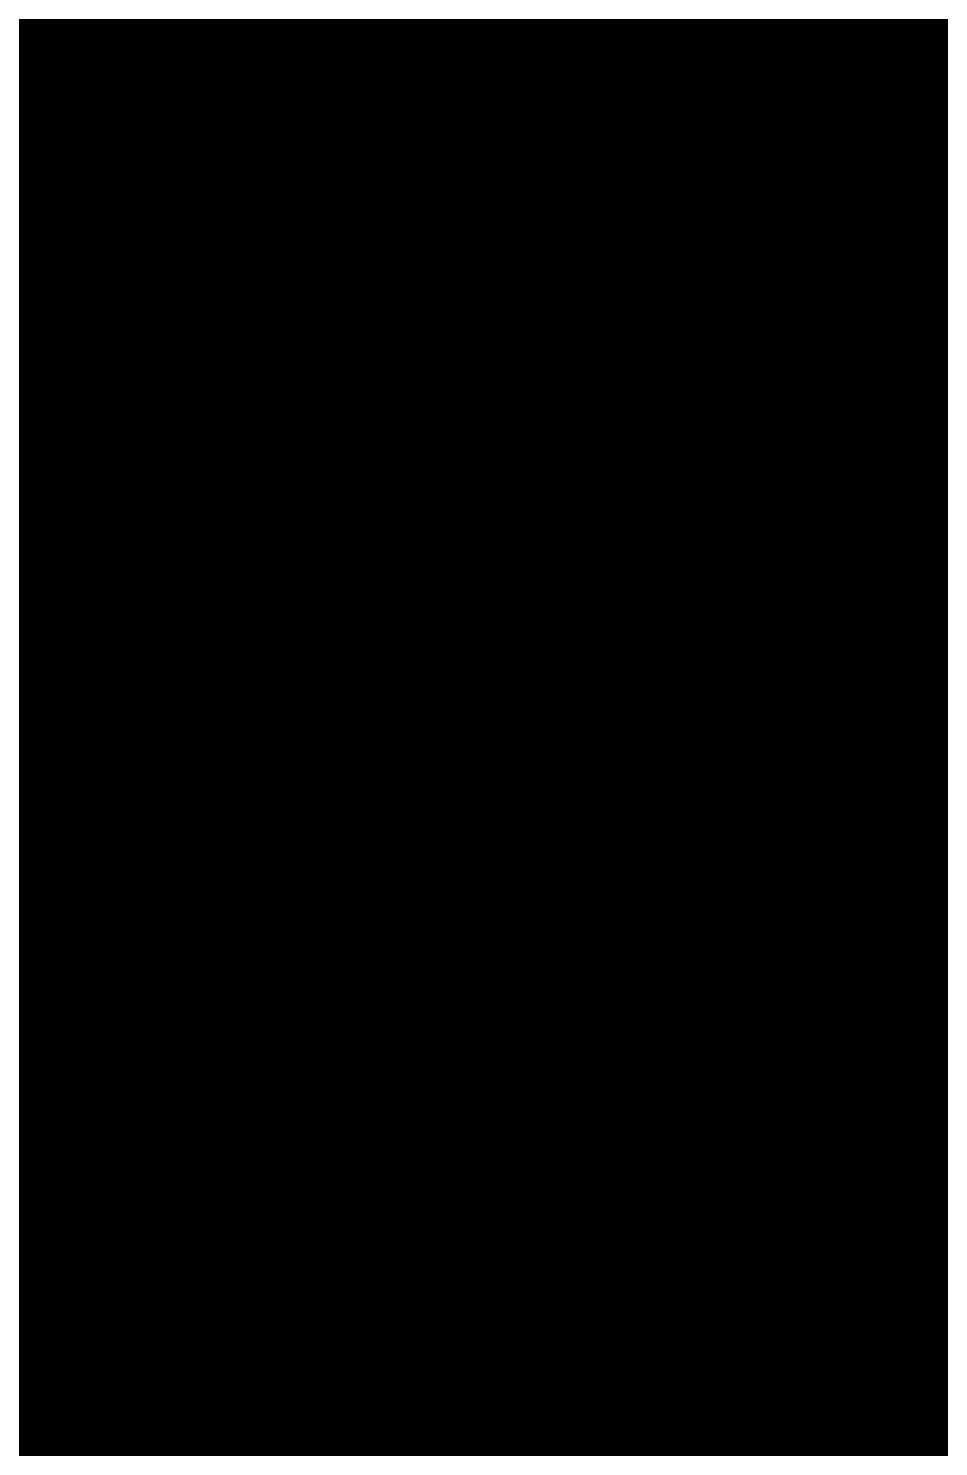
# Model space of a CAD drawing. Header units: metres. Extents: x 1422408 to 2267498, y 3894 to 80428.
# Drawn here: x 2267068.18 to 2267077.97, y 4144.9 to 4160.16 of the extents above; entities that cross this region are included whole.
import ezdxf

# ---------------------------------------------------------------- set-up
doc = ezdxf.new("R2010")
doc.units = ezdxf.units.M
doc.header["$LTSCALE"] = 3.5
doc.header["$MEASUREMENT"] = 0
for name, pattern in [('CENTER', [2, 1.25, -0.25, 0.25, -0.25]), ('DOT2', [0.125, 0, -0.125]), ('HIDDEN', [0.375, 0.25, -0.125]), ('PHANTOM2', [1.25, 0.625, -0.125, 0.125, -0.125, 0.125, -0.125])]:
    doc.linetypes.add(name, pattern=pattern)
doc.layers.get('0').update_dxf_attribs({"linetype": 'CONTINUOUS'})
doc.layers.get('DEFPOINTS').update_dxf_attribs({"linetype": 'CONTINUOUS'})
for name, color, linetype in [('COLUMN', 2, 'CONTINUOUS'), ('DOOR', 8, 'CONTINUOUS'), ('ED', 30, 'CONTINUOUS'), ('FURN', 35, 'CONTINUOUS'), ('SECLINE', 2, 'PHANTOM2'), ('STEPS', 233, 'CONTINUOUS'), ('TEXT', 4, 'CONTINUOUS'), ('WALL', 125, 'CONTINUOUS'), ('window', 252, 'CONTINUOUS')]:
    doc.layers.add(name, color=color, linetype=linetype)
doc.layers.add('P', color=250, linetype='CONTINUOUS', lineweight=100)
doc.styles.add('ID', font='GOTHIC.TTF', dxfattribs={"width": 0.85})
doc.styles.add('USA TEXT', font='GOTHIC.TTF')
doc.linetypes.add('ZIGZAG', pattern='A,0.0001,-0.2,[131,ltypeshp.shx,S=0.2,R=0,X=-0.2,Y=0],-0.4,[131,ltypeshp.shx,S=0.2,R=180,X=0.2,Y=0],-0.2', length=0.8001)
doc.dimstyles.new('1-100-ED', dxfattribs={"dimtxt": 350, "dimasz": 100, "dimexe": 0.18, "dimexo": 0.0625, "dimgap": 25, "dimtad": 1, "dimdec": 0, "dimzin": 0, "dimdsep": 46, "dimtxsty": 'USA TEXT', "dimblk": 'ARCHTICK', "dimcen": 0.1, "dimclrd": 252, "dimclre": 9, "dimclrt": 3, "dimadec": 0, "dimazin": 0, "dimtfac": 1, "dimtdec": 0, "dimtofl": 0, "dimtmove": 2, "dimatfit": 3, "dimldrblk": 'ARCHTICK', "dimfxl": 0.18, "dimtolj": 1, "dimtzin": 0, "dimarcsym": 0})
doc.dimstyles.new('1-100-ID', dxfattribs={"dimtxt": 0.3, "dimasz": 0.15, "dimexe": 0.1, "dimexo": 0.06, "dimgap": 0.15, "dimtad": 1, "dimzin": 3, "dimdsep": 46, "dimtxsty": 'ID', "dimblk": 'ARCHTICK', "dimcen": 0, "dimclrd": 252, "dimclre": 252, "dimclrt": 3, "dimadec": 0, "dimazin": 0, "dimtfac": 1, "dimtix": 1, "dimtmove": 2, "dimatfit": 3, "dimldrblk": 'OPEN90', "dimfxl": 0, "dimtolj": 1, "dimtzin": 0, "dimarcsym": 0})

# ---------------------------------------------------------------- blocks, each defined once
blk = doc.blocks.new('1000door.')
at = {"layer": 'DOOR'}
for p, q in [((0, 19), (0, 26)), ((0, 26), (45, 26)), ((0, 19), (19, 0)), ((0, 0), (19, 0)), ((0, 0), (0, -77)), ((64, 6), (45, 26)), ((64, -35), (64, 6)), ((936, 6), (955, 26)), ((936, -35), (936, 6)), ((1000, 26), (955, 26)), ((1000, 19), (981, 0)), ((1000, 0), (981, 0)), ((1000, 26), (1000, 19)), ((1000, 0), (1000, -77)), ((0, -77), (19, -58)), ((19, -77), (19, -58)), ((19, -77), (51, -77)), ((51, -77), (51, -35)), ((51, -35), (64, -35)), ((51, -77), (93, -77)), ((51, -933), (51, -77)), ((93, -77), (93, -933)), ((949, -35), (936, -35)), ((949, -77), (949, -35)), ((981, -77), (949, -77)), ((981, -77), (981, -58)), ((1000, -77), (981, -58)), ((1000, -77), (1000, -77)), ((93, -933), (51, -933))]:
    blk.add_line(p, q, dxfattribs=at)
at = {"layer": 'DOOR', "color": 250, "linetype": 'HIDDEN', "ltscale": 0.5}
blk.add_arc((49, -33), 901, 272.8044, 357.2379, dxfattribs=at)
blk = doc.blocks.new('WINDWO')
at = {"layer": 'WALL'}
for p, q in [((0, 230), (0, 0)), ((1500, 230), (1500, 0))]:
    blk.add_line(p, q, dxfattribs=at)
at = {"layer": 'window', "color": 252}
for p, q in [((51, 230), (0, 230)), ((38, 180), (38, 128)), ((51, 180), (38, 180)), ((38, 179), (38, 128)), ((115, 179), (38, 179)), ((1449, 230), (51, 230)), ((51, 230), (51, 180)), ((115, 179), (115, 147)), ((1385, 179), (1462, 179)), ((1385, 179), (1385, 147)), ((1449, 230), (1449, 180)), ((1449, 230), (1500, 230)), ((1449, 180), (1462, 180)), ((1462, 180), (1462, 128)), ((1462, 179), (1462, 128)), ((38, 128), (0, 128)), ((0, 0), (1500, 0)), ((102, 128), (38, 128)), ((102, 147), (102, 128)), ((102, 147), (115, 147)), ((102, 141), (102, 147)), ((102, 141), (102, 128)), ((115, 141), (102, 141)), ((102, 128), (115, 128)), ((115, 141), (115, 128)), ((1398, 147), (1385, 147)), ((1385, 141), (1398, 141)), ((1385, 141), (1385, 128)), ((1398, 128), (1385, 128)), ((1398, 147), (1398, 128)), ((1398, 141), (1398, 128)), ((1398, 128), (1462, 128)), ((1462, 128), (1500, 128))]:
    blk.add_line(p, q, dxfattribs=at)
at = {"layer": 'window', "color": 250}
for p, q in [((1385, 179), (115, 179)), ((1385, 128), (115, 128))]:
    blk.add_line(p, q, dxfattribs=at)
at = {"layer": 'window', "color": 4}
for p, q in [((1398, 147), (102, 147)), ((1398, 141), (102, 141)), ((1398, 141), (1398, 147))]:
    blk.add_line(p, q, dxfattribs=at)
blk = doc.blocks.new('_ArchTick')
at = {"color": 0, "linetype": 'ByBlock', "const_width": 0.15}
blk.add_lwpolyline([(-0.5, -0.5), (0.5, 0.5)], dxfattribs=at)
blk = doc.blocks.new('*D455')
at = {"layer": 'DEFPOINTS', "color": 0, "transparency": 16777216}
for p in [(2267069.661, 4153.498), (2267066.067, 4153.268), (2267069.661, 4152.033)]:
    blk.add_point(p, dxfattribs=at)
at = {"layer": 'ED', "color": 252, "linetype": 'DOT2', "lineweight": -2, "transparency": 16777216}
for p, q in [((2267069.661, 4153.438), (2267069.661, 4151.933)), ((2267066.067, 4153.208), (2267066.067, 4151.933))]:
    blk.add_line(p, q, dxfattribs=at)
at = {"layer": 'ED', "color": 252, "lineweight": -2, "transparency": 16777216}
blk.add_line((2267066.067, 4152.033), (2267069.661, 4152.033), dxfattribs=at)
at = {"layer": 'ED', "color": 252, "lineweight": -2, "transparency": 16777216, "xscale": 0.15, "yscale": 0.15, "zscale": 0.15, "rotation": 180}
blk.add_blockref('_ArchTick', (2267066.067, 4152.033), dxfattribs=at)
at = {"layer": 'ED', "color": 252, "lineweight": -2, "transparency": 16777216, "xscale": 0.15, "yscale": 0.15, "zscale": 0.15}
blk.add_blockref('_ArchTick', (2267069.661, 4152.033), dxfattribs=at)
at = {"layer": 'ED', "color": 3, "transparency": 16777216, "insert": (2267067.864, 4152.341), "char_height": 0.3, "attachment_point": 5, "style": 'ID'}
blk.add_mtext('\\A1;3.59', dxfattribs=at)
blk = doc.blocks.new('_Open90')
at = {"color": 0, "linetype": 'ByBlock', "lineweight": -2}
for p, q in [((0, 0), (-1, 0)), ((-0.5, 0.5), (0, 0)), ((0, 0), (-0.5, -0.5))]:
    blk.add_line(p, q, dxfattribs=at)
blk = doc.blocks.new('*D456')
at = {"layer": 'DEFPOINTS', "color": 0, "transparency": 16777216}
for p in [(2267069.661, 4153.498), (2267069.891, 4153.498), (2267069.891, 4152.033)]:
    blk.add_point(p, dxfattribs=at)
at = {"layer": 'ED', "color": 252, "linetype": 'DOT2', "lineweight": -2, "transparency": 16777216}
for p, q in [((2267069.661, 4153.438), (2267069.661, 4151.933)), ((2267069.891, 4153.438), (2267069.891, 4151.933))]:
    blk.add_line(p, q, dxfattribs=at)
at = {"layer": 'ED', "color": 252, "lineweight": -2, "transparency": 16777216}
for p, q in [((2267069.661, 4152.033), (2267069.511, 4152.033)), ((2267069.661, 4152.033), (2267069.891, 4152.033)), ((2267069.891, 4152.033), (2267070.041, 4152.033))]:
    blk.add_line(p, q, dxfattribs=at)
at = {"layer": 'ED', "color": 252, "lineweight": -2, "transparency": 16777216, "xscale": 0.15, "yscale": 0.15, "zscale": 0.15}
blk.add_blockref('_ArchTick', (2267069.661, 4152.033), dxfattribs=at)
at = {"layer": 'ED', "color": 252, "lineweight": -2, "transparency": 16777216, "xscale": 0.15, "yscale": 0.15, "zscale": 0.15, "rotation": 180}
blk.add_blockref('_ArchTick', (2267069.891, 4152.033), dxfattribs=at)
at = {"layer": 'ED', "color": 3, "transparency": 16777216, "insert": (2267069.776, 4152.341), "char_height": 0.3, "attachment_point": 5, "style": 'ID'}
blk.add_mtext('\\A1;0.23', dxfattribs=at)
blk = doc.blocks.new('*D457')
at = {"layer": 'DEFPOINTS', "color": 0, "transparency": 16777216}
for p in [(2267069.891, 4153.498), (2267072.691, 4153.268), (2267072.691, 4152.033)]:
    blk.add_point(p, dxfattribs=at)
at = {"layer": 'ED', "color": 252, "linetype": 'DOT2', "lineweight": -2, "transparency": 16777216}
for p, q in [((2267069.891, 4153.438), (2267069.891, 4151.933)), ((2267072.691, 4153.208), (2267072.691, 4151.933))]:
    blk.add_line(p, q, dxfattribs=at)
at = {"layer": 'ED', "color": 252, "lineweight": -2, "transparency": 16777216}
blk.add_line((2267069.891, 4152.033), (2267072.691, 4152.033), dxfattribs=at)
at = {"layer": 'ED', "color": 252, "lineweight": -2, "transparency": 16777216, "xscale": 0.15, "yscale": 0.15, "zscale": 0.15, "rotation": 180}
blk.add_blockref('_ArchTick', (2267069.891, 4152.033), dxfattribs=at)
at = {"layer": 'ED', "color": 252, "lineweight": -2, "transparency": 16777216, "xscale": 0.15, "yscale": 0.15, "zscale": 0.15}
blk.add_blockref('_ArchTick', (2267072.691, 4152.033), dxfattribs=at)
at = {"layer": 'ED', "color": 3, "transparency": 16777216, "insert": (2267071.291, 4152.341), "char_height": 0.3, "attachment_point": 5, "style": 'ID'}
blk.add_mtext('\\A1;2.80', dxfattribs=at)
blk = doc.blocks.new('*D419')
at = {"layer": 'DEFPOINTS', "color": 0, "transparency": 16777216}
for p in [(2267072.691, 4153.498), (2267074.537, 4153.498), (2267072.691, 4153.268)]:
    blk.add_point(p, dxfattribs=at)
at = {"layer": 'ED', "color": 252, "lineweight": -2, "transparency": 16777216}
for p, q in [((2267074.537, 4153.498), (2267074.537, 4153.648)), ((2267074.537, 4153.268), (2267074.537, 4153.498)), ((2267074.537, 4153.268), (2267074.537, 4153.118))]:
    blk.add_line(p, q, dxfattribs=at)
at = {"layer": 'ED', "color": 252, "linetype": 'DOT2', "lineweight": -2, "transparency": 16777216}
for p, q in [((2267072.751, 4153.498), (2267074.637, 4153.498)), ((2267072.751, 4153.268), (2267074.637, 4153.268))]:
    blk.add_line(p, q, dxfattribs=at)
at = {"layer": 'ED', "color": 252, "lineweight": -2, "transparency": 16777216, "xscale": 0.15, "yscale": 0.15, "zscale": 0.15}
for p, rotation in [((2267074.537, 4153.498), 270), ((2267074.537, 4153.268), 90)]:
    blk.add_blockref('_ArchTick', p, dxfattribs=dict(at, rotation=rotation))
at = {"layer": 'ED', "color": 3, "transparency": 16777216, "insert": (2267074.229, 4153.383), "char_height": 0.3, "attachment_point": 5, "rotation": 90, "style": 'ID'}
blk.add_mtext('\\A1;0.23', dxfattribs=at)
blk = doc.blocks.new('*D420')
at = {"layer": 'DEFPOINTS', "color": 0, "transparency": 16777216}
for p in [(2267072.691, 4155.975), (2267074.537, 4155.975), (2267072.691, 4153.498)]:
    blk.add_point(p, dxfattribs=at)
at = {"layer": 'ED', "color": 252, "linetype": 'DOT2', "lineweight": -2, "transparency": 16777216}
for p, q in [((2267072.751, 4155.975), (2267074.637, 4155.975)), ((2267072.751, 4153.498), (2267074.637, 4153.498))]:
    blk.add_line(p, q, dxfattribs=at)
at = {"layer": 'ED', "color": 252, "lineweight": -2, "transparency": 16777216}
blk.add_line((2267074.537, 4153.498), (2267074.537, 4155.975), dxfattribs=at)
at = {"layer": 'ED', "color": 252, "lineweight": -2, "transparency": 16777216, "xscale": 0.15, "yscale": 0.15, "zscale": 0.15}
for p, rotation in [((2267074.537, 4155.975), 90), ((2267074.537, 4153.498), 270)]:
    blk.add_blockref('_ArchTick', p, dxfattribs=dict(at, rotation=rotation))
at = {"layer": 'ED', "color": 3, "transparency": 16777216, "insert": (2267074.229, 4154.737), "char_height": 0.3, "attachment_point": 5, "rotation": 90, "style": 'ID'}
blk.add_mtext('\\A1;2.48', dxfattribs=at)
blk = doc.blocks.new('*D421')
at = {"layer": 'DEFPOINTS', "color": 0, "transparency": 16777216}
for p in [(2267072.691, 4156.205), (2267074.537, 4156.205), (2267072.691, 4155.975)]:
    blk.add_point(p, dxfattribs=at)
at = {"layer": 'ED', "color": 252, "lineweight": -2, "transparency": 16777216}
for p, q in [((2267074.537, 4156.205), (2267074.537, 4156.355)), ((2267074.537, 4155.975), (2267074.537, 4156.205)), ((2267074.537, 4155.975), (2267074.537, 4155.825))]:
    blk.add_line(p, q, dxfattribs=at)
at = {"layer": 'ED', "color": 252, "linetype": 'DOT2', "lineweight": -2, "transparency": 16777216}
for p, q in [((2267072.751, 4156.205), (2267074.637, 4156.205)), ((2267072.751, 4155.975), (2267074.637, 4155.975))]:
    blk.add_line(p, q, dxfattribs=at)
at = {"layer": 'ED', "color": 252, "lineweight": -2, "transparency": 16777216, "xscale": 0.15, "yscale": 0.15, "zscale": 0.15}
for p, rotation in [((2267074.537, 4156.205), 270), ((2267074.537, 4155.975), 90)]:
    blk.add_blockref('_ArchTick', p, dxfattribs=dict(at, rotation=rotation))
at = {"layer": 'ED', "color": 3, "transparency": 16777216, "insert": (2267074.229, 4156.09), "char_height": 0.3, "attachment_point": 5, "rotation": 90, "style": 'ID'}
blk.add_mtext('\\A1;0.23', dxfattribs=at)
blk = doc.blocks.new('*D422')
at = {"layer": 'DEFPOINTS', "color": 0, "transparency": 16777216}
for p in [(2267072.246, 4167.696), (2267074.537, 4167.696), (2267072.691, 4156.205)]:
    blk.add_point(p, dxfattribs=at)
at = {"layer": 'ED', "color": 252, "linetype": 'DOT2', "lineweight": -2, "transparency": 16777216}
for p, q in [((2267072.306, 4167.696), (2267074.637, 4167.696)), ((2267072.751, 4156.205), (2267074.637, 4156.205))]:
    blk.add_line(p, q, dxfattribs=at)
at = {"layer": 'ED', "color": 252, "lineweight": -2, "transparency": 16777216}
blk.add_line((2267074.537, 4156.205), (2267074.537, 4167.696), dxfattribs=at)
at = {"layer": 'ED', "color": 252, "lineweight": -2, "transparency": 16777216, "xscale": 0.15, "yscale": 0.15, "zscale": 0.15}
for p, rotation in [((2267074.537, 4167.696), 90), ((2267074.537, 4156.205), 270)]:
    blk.add_blockref('_ArchTick', p, dxfattribs=dict(at, rotation=rotation))
at = {"layer": 'ED', "color": 3, "transparency": 16777216, "insert": (2267074.229, 4161.951), "char_height": 0.3, "attachment_point": 5, "rotation": 90, "style": 'ID'}
blk.add_mtext('\\A1;11.49', dxfattribs=at)
blk = doc.blocks.new('*D424')
at = {"layer": 'DEFPOINTS', "color": 0, "transparency": 16777216}
for p in [(2267074.537, 4167.926), (2267075.65, 4167.926), (2267074.537, 4153.268)]:
    blk.add_point(p, dxfattribs=at)
at = {"layer": 'ED', "color": 252, "linetype": 'DOT2', "lineweight": -2, "transparency": 16777216}
for p, q in [((2267074.597, 4167.926), (2267075.75, 4167.926)), ((2267074.597, 4153.268), (2267075.75, 4153.268))]:
    blk.add_line(p, q, dxfattribs=at)
at = {"layer": 'ED', "color": 252, "lineweight": -2, "transparency": 16777216}
blk.add_line((2267075.65, 4153.268), (2267075.65, 4167.926), dxfattribs=at)
at = {"layer": 'ED', "color": 252, "lineweight": -2, "transparency": 16777216, "xscale": 0.15, "yscale": 0.15, "zscale": 0.15}
for p, rotation in [((2267075.65, 4167.926), 90), ((2267075.65, 4153.268), 270)]:
    blk.add_blockref('_ArchTick', p, dxfattribs=dict(at, rotation=rotation))
at = {"layer": 'ED', "color": 3, "transparency": 16777216, "insert": (2267075.343, 4160.597), "char_height": 0.3, "attachment_point": 5, "rotation": 90, "style": 'ID'}
blk.add_mtext('\\A1;14.66', dxfattribs=at)
blk = doc.blocks.new('*D538')
at = {"layer": 'DEFPOINTS', "color": 0, "transparency": 16777216}
for p in [(2267069.661, 4156.849), (2267065.237, 4156.205), (2267069.661, 4155.968)]:
    blk.add_point(p, dxfattribs=at)
at = {"layer": 'ED', "color": 252, "linetype": 'DOT2', "lineweight": -2, "transparency": 16777216}
for p, q in [((2267065.237, 4156.265), (2267065.237, 4156.949)), ((2267069.661, 4156.028), (2267069.661, 4156.949))]:
    blk.add_line(p, q, dxfattribs=at)
at = {"layer": 'ED', "color": 252, "lineweight": -2, "transparency": 16777216}
blk.add_line((2267065.237, 4156.849), (2267069.661, 4156.849), dxfattribs=at)
at = {"layer": 'ED', "color": 252, "lineweight": -2, "transparency": 16777216, "xscale": 0.15, "yscale": 0.15, "zscale": 0.15, "rotation": 180}
blk.add_blockref('_ArchTick', (2267065.237, 4156.849), dxfattribs=at)
at = {"layer": 'ED', "color": 252, "lineweight": -2, "transparency": 16777216, "xscale": 0.15, "yscale": 0.15, "zscale": 0.15}
blk.add_blockref('_ArchTick', (2267069.661, 4156.849), dxfattribs=at)
at = {"layer": 'ED', "color": 3, "transparency": 16777216, "insert": (2267067.449, 4157.156), "char_height": 0.3, "attachment_point": 5, "style": 'ID'}
blk.add_mtext('\\A1;4.42', dxfattribs=at)
blk = doc.blocks.new('*D539')
at = {"layer": 'DEFPOINTS', "color": 0, "transparency": 16777216}
for p in [(2267069.891, 4156.849), (2267069.661, 4155.968), (2267069.891, 4155.968)]:
    blk.add_point(p, dxfattribs=at)
at = {"layer": 'ED', "color": 252, "linetype": 'DOT2', "lineweight": -2, "transparency": 16777216}
for p, q in [((2267069.661, 4156.028), (2267069.661, 4156.949)), ((2267069.891, 4156.028), (2267069.891, 4156.949))]:
    blk.add_line(p, q, dxfattribs=at)
at = {"layer": 'ED', "color": 252, "lineweight": -2, "transparency": 16777216}
for p, q in [((2267069.661, 4156.849), (2267069.511, 4156.849)), ((2267069.661, 4156.849), (2267069.891, 4156.849)), ((2267069.891, 4156.849), (2267070.041, 4156.849))]:
    blk.add_line(p, q, dxfattribs=at)
at = {"layer": 'ED', "color": 252, "lineweight": -2, "transparency": 16777216, "xscale": 0.15, "yscale": 0.15, "zscale": 0.15}
blk.add_blockref('_ArchTick', (2267069.661, 4156.849), dxfattribs=at)
at = {"layer": 'ED', "color": 252, "lineweight": -2, "transparency": 16777216, "xscale": 0.15, "yscale": 0.15, "zscale": 0.15, "rotation": 180}
blk.add_blockref('_ArchTick', (2267069.891, 4156.849), dxfattribs=at)
at = {"layer": 'ED', "color": 3, "transparency": 16777216, "insert": (2267069.776, 4157.157), "char_height": 0.3, "attachment_point": 5, "style": 'ID'}
blk.add_mtext('\\A1;0.23', dxfattribs=at)
blk = doc.blocks.new('*D540')
at = {"layer": 'DEFPOINTS', "color": 0, "transparency": 16777216}
for p in [(2267072.691, 4156.849), (2267069.891, 4155.968), (2267072.691, 4155.968)]:
    blk.add_point(p, dxfattribs=at)
at = {"layer": 'ED', "color": 252, "linetype": 'DOT2', "lineweight": -2, "transparency": 16777216}
for p, q in [((2267069.891, 4156.028), (2267069.891, 4156.949)), ((2267072.691, 4156.028), (2267072.691, 4156.949))]:
    blk.add_line(p, q, dxfattribs=at)
at = {"layer": 'ED', "color": 252, "lineweight": -2, "transparency": 16777216}
blk.add_line((2267069.891, 4156.849), (2267072.691, 4156.849), dxfattribs=at)
at = {"layer": 'ED', "color": 252, "lineweight": -2, "transparency": 16777216, "xscale": 0.15, "yscale": 0.15, "zscale": 0.15, "rotation": 180}
blk.add_blockref('_ArchTick', (2267069.891, 4156.849), dxfattribs=at)
at = {"layer": 'ED', "color": 252, "lineweight": -2, "transparency": 16777216, "xscale": 0.15, "yscale": 0.15, "zscale": 0.15}
blk.add_blockref('_ArchTick', (2267072.691, 4156.849), dxfattribs=at)
at = {"layer": 'ED', "color": 3, "transparency": 16777216, "insert": (2267071.291, 4157.157), "char_height": 0.3, "attachment_point": 5, "style": 'ID'}
blk.add_mtext('\\A1;2.80', dxfattribs=at)
blk = doc.blocks.new('*D541')
at = {"layer": 'DEFPOINTS', "color": 0, "transparency": 16777216}
for p in [(2267072.691, 4157.687), (2267065.237, 4156.849), (2267072.691, 4156.849)]:
    blk.add_point(p, dxfattribs=at)
at = {"layer": 'ED', "color": 252, "linetype": 'DOT2', "lineweight": -2, "transparency": 16777216}
for p, q in [((2267065.237, 4156.909), (2267065.237, 4157.787)), ((2267072.691, 4156.909), (2267072.691, 4157.787))]:
    blk.add_line(p, q, dxfattribs=at)
at = {"layer": 'ED', "color": 252, "lineweight": -2, "transparency": 16777216}
blk.add_line((2267065.237, 4157.687), (2267072.691, 4157.687), dxfattribs=at)
at = {"layer": 'ED', "color": 252, "lineweight": -2, "transparency": 16777216, "xscale": 0.15, "yscale": 0.15, "zscale": 0.15, "rotation": 180}
blk.add_blockref('_ArchTick', (2267065.237, 4157.687), dxfattribs=at)
at = {"layer": 'ED', "color": 252, "lineweight": -2, "transparency": 16777216, "xscale": 0.15, "yscale": 0.15, "zscale": 0.15}
blk.add_blockref('_ArchTick', (2267072.691, 4157.687), dxfattribs=at)
at = {"layer": 'ED', "color": 3, "transparency": 16777216, "insert": (2267068.964, 4157.995), "char_height": 0.3, "attachment_point": 5, "style": 'ID'}
blk.add_mtext('\\A1;7.45', dxfattribs=at)

msp = doc.modelspace()

# ---------------------------------------------------------------- hatches: boundary and pattern name
at = {"layer": 'COLUMN'}
h = msp.add_hatch(dxfattribs=at)
h.set_pattern_fill('ANSI31', color=8, scale=1.277778, angle=-90, style=0)
h.set_pattern_definition([(225, (2266802.093852, 5746.349698), (-0.00441941739, 0.00441941739), [])])
h.paths.add_polyline_path([(2267072.69102, 4153.26802), (2267072.24102, 4153.26802), (2267072.24102, 4153.49802), (2267072.69102, 4153.49802)])
at = {"layer": 'SECLINE', "linetype": 'Continuous'}
h = msp.add_hatch(color=41, dxfattribs=at)
h.paths.add_polyline_path([(2267077.60535, 4154.76529), (2267077.16185, 4155.20879), (2267077.16185, 4155.05227, -0.41421356), (2267077.44883, 4154.76529)])
h.paths.add_polyline_path([(2267077.16185, 4155.05227), (2267077.16185, 4155.20879), (2267076.71836, 4154.76529), (2267076.87488, 4154.76529, -0.41421356)])

# ---------------------------------------------------------------- linework, layer by layer
at = {"layer": 'COLUMN', "color": 4}
for p, q in [((2267072.24101, 4153.38302), (2267072.69102, 4153.38302)), ((2267072.57602, 4153.49802), (2267072.57602, 4153.26802))]:
    msp.add_line(p, q, dxfattribs=at)
at = {"layer": 'COLUMN'}
for p, q in [((2267072.24102, 4153.49802), (2267072.24102, 4153.26802)), ((2267072.69102, 4153.49802), (2267072.24102, 4153.49802)), ((2267072.60352, 4153.4112), (2267072.54764, 4153.4112)), ((2267072.54764, 4153.4112), (2267072.54764, 4153.35484)), ((2267072.60352, 4153.35484), (2267072.60352, 4153.4112)), ((2267072.69102, 4153.26802), (2267072.69102, 4153.49802)), ((2267072.24102, 4153.26802), (2267072.69102, 4153.26802)), ((2267072.54764, 4153.35484), (2267072.60352, 4153.35484))]:
    msp.add_line(p, q, dxfattribs=at)
at = {"layer": 'ED', "const_width": 0.01278}
for points in [[(2267071.66608, 4154.73665), (2267071.83549, 4154.90136)], [(2267071.66608, 4154.73665), (2267071.83549, 4154.57194)]]:
    msp.add_lwpolyline(points, dxfattribs=at)
at = {"layer": 'FURN', "linetype": 'ZIGZAG', "ltscale": 0.5}
msp.add_line((2267072.60751, 4160.16141), (2267072.57602, 4156.19829), dxfattribs=at)
at = {"layer": 'SECLINE', "color": 41, "linetype": 'Continuous'}
msp.add_lwpolyline([(2267077.44883, 4154.76529), (2267077.60535, 4154.76529), (2267077.16185, 4155.20879), (2267076.71836, 4154.76529), (2267076.87488, 4154.76529, -0.41421356), (2267077.16185, 4155.05227, -0.41421356)], format="xyb", close=True, dxfattribs=at)
at = {"layer": 'SECLINE', "linetype": 'CENTER', "const_width": 0.03333}
msp.add_lwpolyline([(2267077.16185, 4154.47832), (2267077.16185, 4154.36456), (2267074.48245, 4154.36456)], dxfattribs=at)
at = {"layer": 'SECLINE', "color": 41, "linetype": 'Continuous'}
msp.add_circle((2267077.16185, 4154.76529), 0.28698, dxfattribs=at)
msp.add_circle((2267077.16185, 4154.76529), 0.28698, dxfattribs=at)
at = {"layer": 'STEPS'}
for p, q in [((2267071.44102, 4153.49802), (2267071.44098, 4155.97528)), ((2267071.64102, 4153.49802), (2267071.64098, 4155.97528)), ((2267071.84101, 4153.49802), (2267071.84098, 4155.97528)), ((2267072.04101, 4153.49802), (2267072.04098, 4155.97528)), ((2267072.24102, 4153.49802), (2267072.24098, 4155.97528)), ((2267072.44102, 4153.49802), (2267072.44098, 4155.97528))]:
    msp.add_line(p, q, dxfattribs=at)
at = {"layer": 'TEXT'}
for centre, radius in [((2267073.15781, 4158.47057), 0.29345), ((2267068.93089, 4154.63893), 0.269)]:
    msp.add_circle(centre, radius, dxfattribs=at)
at = {"layer": 'WALL'}
for p, q in [((2267072.69102, 4160.16141), (2267072.69102, 4155.97528)), ((2267065.23694, 4156.20528), (2267072.69102, 4156.20528)), ((2267065.23694, 4155.97528), (2267069.66102, 4155.97528)), ((2267069.89102, 4155.97528), (2267072.69102, 4155.97528)), ((2267069.66102, 4155.96829), (2267069.66102, 4155.67543)), ((2267069.89102, 4155.96829), (2267069.89102, 4155.67543)), ((2267069.89102, 4155.67543), (2267069.66102, 4155.67543)), ((2267069.89102, 4153.63389), (2267069.89102, 4155.63344)), ((2267069.66102, 4153.67588), (2267069.66102, 4153.49802)), ((2267069.89102, 4153.67588), (2267069.66102, 4153.67588)), ((2267069.89102, 4153.67588), (2267069.89102, 4153.49802)), ((2267068.17602, 4153.49802), (2267069.66102, 4153.49802)), ((2267069.89102, 4153.49802), (2267072.69102, 4153.49802)), ((2267072.69102, 4153.49802), (2267072.69102, 4153.26802)), ((2267068.17602, 4153.26802), (2267072.69102, 4153.26802))]:
    msp.add_line(p, q, dxfattribs=at)

# ---------------------------------------------------------------- block references
at = {"layer": 'ED', "linetype": 'Continuous', "yscale": 0.0009999999989101, "rotation": 270}
for p, xscale, zscale in [((2267069.86546, 4155.67543), 0.0009999999989101, 0.0009999999989101), ((2267069.86546, 4153.67588), -0.0009999999989101, 0.000999999999919)]:
    msp.add_blockref('1000door.', p, dxfattribs=dict(at, xscale=xscale, zscale=zscale))
at = {"layer": 'P', "color": 1, "xscale": 0.0010000000018851, "yscale": 0.0010000000018851, "zscale": 0.0010000000018851}
msp.add_blockref('WINDWO', (2267066.67602, 4153.26802), dxfattribs=at)

# ---------------------------------------------------------------- texts
at = {"layer": 'TEXT', "style": 'USA TEXT'}
for s, height, p in [('RS2', 0.204444, (2267072.92938, 4158.38745)), ('B', 0.26087, (2267077.01547, 4154.68782)), ('MD', 0.204444, (2267068.70638, 4154.55022))]:
    msp.add_text(s, height=height, dxfattribs=at).set_placement(p)
at = {"layer": 'TEXT', "color": 0, "style": 'USA TEXT'}
msp.add_text('FOYER', height=0.255556, dxfattribs=at).set_placement((2267070.07784, 4154.55536))
at = {"layer": 'TEXT', "color": 0, "linetype": 'Continuous', "insert": (2267072.84317, 4154.69461), "char_height": 0.2044444, "width": 0.4430087, "attachment_point": 4}
msp.add_mtext('{\\fCentury Gothic|b0|i0|c0|p15;UP}', dxfattribs=at)

# ---------------------------------------------------------------- dimensions: what is measured, and where the dimension line sits
at = {"layer": 'ED'}
for base, p1, p2, picture, middle in [((2267075.65007, 4167.92628), (2267074.53689, 4153.26802), (2267074.53689, 4167.92628), '*D424', (2267075.34253, 4160.59715)), ((2267074.53689, 4167.69628), (2267072.69102, 4156.20528), (2267072.24572, 4167.69628), '*D422', (2267074.22935, 4161.95078)), ((2267074.53689, 4156.20528), (2267072.69102, 4155.97528), (2267072.69102, 4156.20528), '*D421', (2267074.22935, 4156.09028)), ((2267074.53689, 4155.97528), (2267072.69102, 4153.49802), (2267072.69102, 4155.97528), '*D420', (2267074.22935, 4154.73665)), ((2267074.53689, 4153.49802), (2267072.69102, 4153.26802), (2267072.69102, 4153.49802), '*D419', (2267074.22935, 4153.38302))]:
    dim = msp.add_linear_dim(base=base, p1=p1, p2=p2, angle=90, dimstyle='1-100-ID', dxfattribs=at)
    dim.commit()
    dim.dimension.update_dxf_attribs({"geometry": picture, "text_midpoint": middle})
for base, p1, p2, picture, middle in [((2267072.69102, 4157.68748), (2267065.23694, 4156.84936), (2267072.69102, 4156.84936), '*D541', (2267068.96398, 4157.99503)), ((2267069.66102, 4156.84936), (2267065.23694, 4156.20528), (2267069.66102, 4155.96829), '*D538', (2267067.44898, 4157.15599)), ((2267069.89102, 4156.84936), (2267069.66102, 4155.96829), (2267069.89102, 4155.96829), '*D539', (2267069.77602, 4157.1569)), ((2267072.69102, 4156.84936), (2267069.89102, 4155.96829), (2267072.69102, 4155.96829), '*D540', (2267071.29102, 4157.1569)), ((2267069.66102, 4152.03339), (2267066.06694, 4153.26802), (2267069.66102, 4153.49802), '*D455', (2267067.86398, 4152.34094)), ((2267069.89102, 4152.03339), (2267069.66102, 4153.49802), (2267069.89102, 4153.49802), '*D456', (2267069.77602, 4152.34094)), ((2267072.69102, 4152.03339), (2267069.89102, 4153.49802), (2267072.69102, 4153.26802), '*D457', (2267071.29102, 4152.34094))]:
    dim = msp.add_linear_dim(base=base, p1=p1, p2=p2, dimstyle='1-100-ID', dxfattribs=at)
    dim.commit()
    dim.dimension.update_dxf_attribs({"geometry": picture, "text_midpoint": middle})

# ---------------------------------------------------------------- leaders
at = {"layer": 'WALL'}
for points in [[(2267064.89198, 4152.23629), (2267064.89198, 4153.73629)], [(2267216.99082, 4172.15213), (2267213.3186, 4172.15213)], [(2267216.99082, 4163.47602), (2267213.3186, 4163.47602)], [(2267231.04637, 4163.47602), (2267227.37415, 4163.47602)], [(2267071.23435, 4154.73665), (2267072.73435, 4154.73665)], [(2267216.99082, 4154.66973), (2267213.3186, 4154.66973)], [(2267231.04637, 4154.66973), (2267227.37415, 4154.66973)]]:
    msp.add_leader(points, dimstyle='1-100-ED', override={"dimtxt": 300, "dimasz": 300, "dimgap": 50, "dimtad": 0, "dimpost": ' mm'}, dxfattribs=at)

doc.saveas('drawing.dxf')
